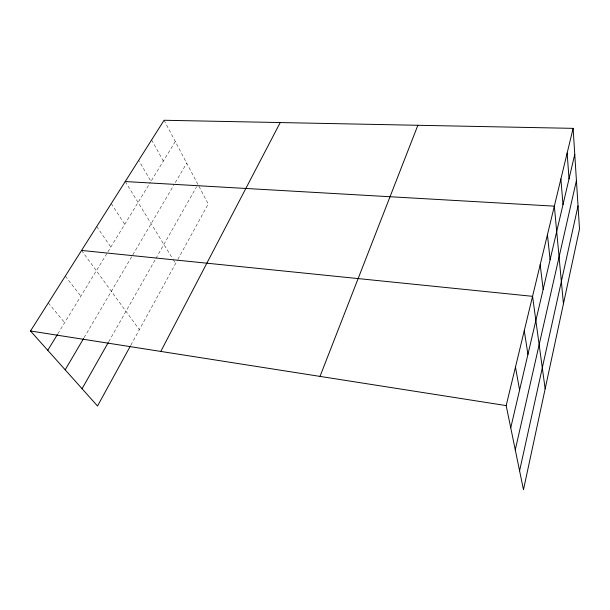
<?xml version="1.0" encoding="UTF-8"?>
<svg xmlns="http://www.w3.org/2000/svg" width="610" height="610" viewBox="0 0 610 610"><rect width="100%" height="100%" fill="white"/><g stroke="black" fill="none" stroke-linecap="round" stroke-linejoin="round"><path stroke-width="0.46" stroke-dasharray="3.05 2.29" d="M130.868 345.161L177.411 260.218M177.861 259.395L208.239 203.953L198.341 185.196M108.717 341.722L155.443 259.288M155.916 258.457L196.542 186.79M84.111 337.643L173.858 185.043M175.283 182.626L186.721 163.175M57.904 333.708L107.451 252.601M107.932 251.808L150.449 182.192M175.291 141.52L150.945 181.376L138.676 160.338M48.281 302.941L64.668 322.644M65.285 276.116L80.856 296.14M81.557 250.443L139.354 329.674M96.708 226.539L110.822 247.073M111.256 203.595L124.715 224.327M125.233 181.544L172.676 258.731M173.164 259.524L175.611 263.505M151.615 139.926L163.343 161.086M164.075 120.261L197.907 184.38"/><path stroke-width="0.91" d="M519.583 470.836L578.036 205.883M515.275 449.844L576.427 180.545M510.745 427.816L574.765 154.361M573.118 128.352L579.5 229.024L523.471 489.738L506.178 405.597L573.118 128.352L164.075 120.261L30.5 330.994L97.524 406.008L130.418 345.977M320.014 376.4L417.865 125.286M160.796 351.429L280.226 122.564M82.075 388.715L108.26 342.523M65.186 369.812L83.631 338.458M47.763 350.315L57.424 334.501M125.233 181.544L554.337 206.157L563.434 303.765M81.557 250.443L532.561 296.33L545.157 388.844M30.5 330.994L506.178 405.597M515.48 367.067L519.583 390.072M524.257 330.712L527.94 354.372M540.193 264.717L543.152 289.399M547.444 234.697L550.09 259.753M560.895 178.974L563 204.609M567.147 153.072L569.016 178.913"/></g></svg>
